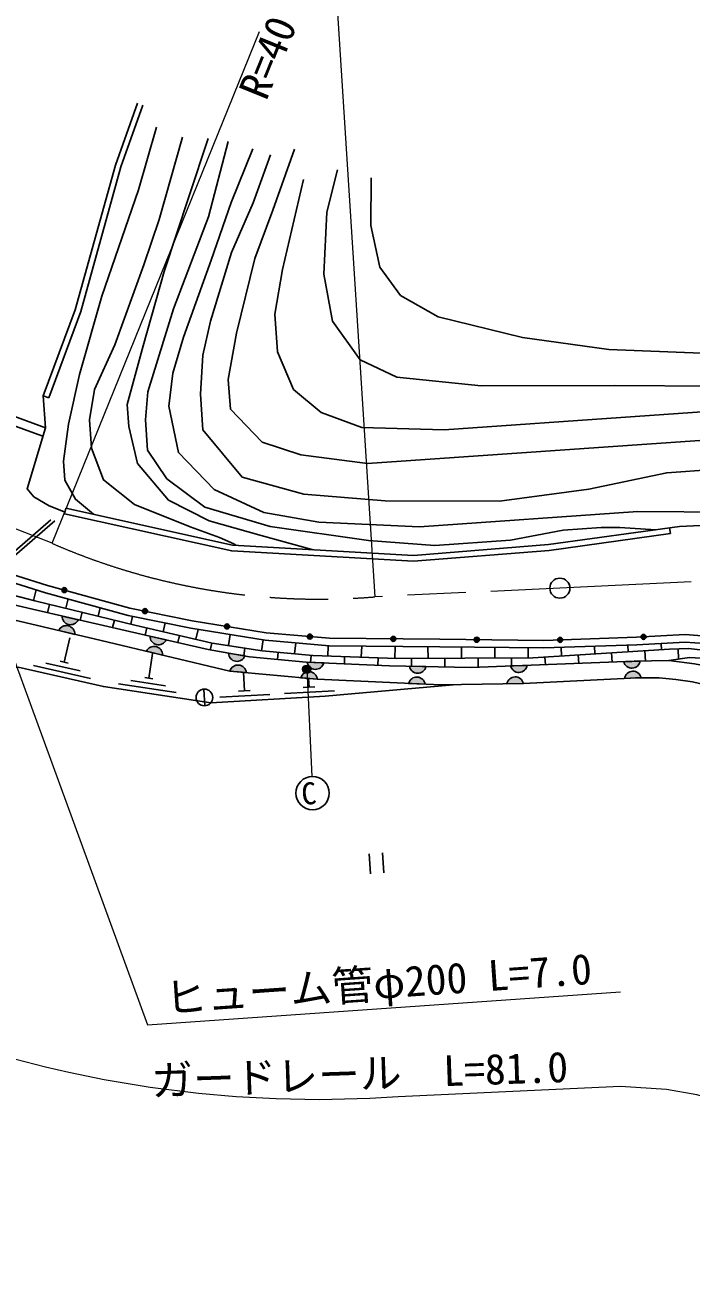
# Model space of a CAD drawing. Units: millimetres at full size, sheet at 1:1000; details may follow other scales. Extents: x 40000 to 680000, y 20000 to 380000.
# Drawn here: x 148198 to 188105, y 243237 to 317922 of the extents above; entities that cross this region are included whole.
import ezdxf
from ezdxf.enums import TextEntityAlignment as Align

# ---------------------------------------------------------------- set-up
doc = ezdxf.new("R2010")
doc.units = ezdxf.units.MM
doc.header["$LTSCALE"] = 1000
doc.linetypes.add('CHAIN', pattern=[18.5, 12, -1.5, 3.5, -1.5])
doc.linetypes.add('DASHED', pattern=[7.5, 6, -1.5])
for name, color, linetype, lineweight in [('M-BGD', 7, 'Continuous', 25), ('M-BMK', 2, 'CHAIN', 13), ('M-BMK-SRVR', 3, 'Continuous', 25), ('M-STR-HTXT', 7, 'Continuous', 13), ('M-STR-STRC', 7, 'Continuous', 25)]:
    doc.layers.add(name, color=color, linetype=linetype, lineweight=lineweight)
doc.styles.add('ＭＳ ゴシック', font='')
doc.styles.get('ＭＳ ゴシック').set_extended_font_data('MS Gothic')

msp = doc.modelspace()

# ---------------------------------------------------------------- hatches: boundary and pattern name
at = {"layer": 'M-BGD'}
for points in [[(150413, 284086, -1), (150702, 284007, -0.41421), (150518, 283902, -0.41421)], [(151390, 282275, -0.82183), (150424, 282497)], [(155248, 282818, -1), (155542, 282758, -1)], [(150219, 281623, -0.82183), (151183, 281396)], [(160160, 281893, -1), (160457, 281846, -0.41421), (160285, 281722, -0.41421)], [(156654, 281065, -0.82183), (155689, 281289)], [(165119, 281276, -1), (165418, 281250, -1)], [(170114, 281127, -1), (170414, 281124, -0.41421), (170262, 280975, -0.41421)], [(175113, 281078, -0.41421), (175265, 281226, -0.41421), (175413, 281075, -1)], [(180113, 281062, -1), (180413, 281072, -0.41421), (180268, 280917, -0.41421)], [(185110, 281237, -1), (185409, 281254, -0.41421), (185267, 281096, -0.41421)], [(155475, 280383, -0.82183), (156439, 280155)], [(161373, 280111, -0.82183), (160394, 280262)], [(160481, 279199, -0.82183), (161468, 279107)], [(166099, 279682, -0.82183), (165109, 279727)], [(172223, 279463, -0.82183), (171232, 279481)], [(177297, 279503, 0.82183), (178287, 279540)], [(185063, 279798, -0.82183), (184073, 279760)], [(164727, 278800, -0.82183), (165713, 278708)], [(171185, 278455, -0.82183), (172175, 278409)], [(177070, 278435, -0.82183), (178060, 278452)], [(184123, 278754, -0.82183), (185113, 278803)]]:
    msp.add_hatch(color=256, dxfattribs=at).paths.add_polyline_path(points)
at = {"layer": 'M-STR-HTXT'}
msp.add_hatch(color=256, dxfattribs=at).paths.add_polyline_path([(164912, 279125, -1), (165251, 279492, -0.41421), (165265, 279138, -0.41421)])

# ---------------------------------------------------------------- linework, layer by layer
at = {"layer": 'M-BGD'}
for p, q in [((149627, 295566), (149299, 295687)), ((145122, 294761), (149274, 293271)), ((150578, 288626), (150654, 288967)), ((186870, 287440), (186822, 287786)), ((148866, 284065), (148704, 283433)), ((149675, 283196), (149554, 282696)), ((150783, 283519), (150647, 282960)), ((151390, 282275), (150424, 282497)), ((151619, 282724), (151503, 282249)), ((152713, 282993), (152590, 282488)), ((154647, 282483), (154534, 282016)), ((150219, 281623), (151183, 281396)), ((153562, 282252), (153453, 281801)), ((155507, 281786), (155406, 281353)), ((156603, 282079), (156481, 281558)), ((158567, 281694), (158428, 281102)), ((150548, 279729), (150885, 281190)), ((156654, 281065), (155689, 281289)), ((157454, 281330), (157354, 280902)), ((159402, 280874), (159304, 280458)), ((160492, 281384), (160390, 280721)), ((162466, 281067), (162367, 280417)), ((164419, 280886), (164357, 280227)), ((186311, 280851), (186335, 280474)), ((155475, 280383), (156439, 280155)), ((155616, 278767), (155838, 280250)), ((161373, 280111), (160394, 280262)), ((161378, 280569), (161308, 280113)), ((163362, 280321), (163322, 279895)), ((165353, 280134), (165314, 279718)), ((166374, 280714), (166352, 280093)), ((168374, 280692), (168351, 280022)), ((170375, 280674), (170350, 279952)), ((172345, 280657), (172350, 279958)), ((174346, 280636), (174349, 279970)), ((176346, 280615), (176349, 279981)), ((178346, 280593), (178349, 279993)), ((180314, 280618), (180346, 280101)), ((181344, 280163), (181376, 279658)), ((182314, 280686), (182342, 280225)), ((183340, 280287), (183375, 279733)), ((184313, 280755), (184338, 280350)), ((185336, 280412), (185375, 279798)), ((187333, 280521), (187354, 279909)), ((148708, 279536), (152119, 278751)), ((149458, 279672), (151504, 279201)), ((150309, 279784), (150787, 279674)), ((166099, 279682), (165109, 279727)), ((167351, 280058), (167336, 279626)), ((169350, 279987), (169334, 279535)), ((172223, 279463), (171232, 279481)), ((171350, 279952), (171352, 279479)), ((173349, 279964), (173353, 279441)), ((175349, 279976), (175353, 279429)), ((178287, 279540), (177297, 279503)), ((177349, 279987), (177352, 279505)), ((179348, 280039), (179376, 279582)), ((185063, 279798), (184073, 279760)), ((154533, 278625), (156610, 278314)), ((155374, 278803), (155858, 278730)), ((160481, 279199), (161468, 279107)), ((161346, 278013), (161283, 279124)), ((164727, 278800), (165713, 278708)), ((165225, 278230), (165196, 278756)), ((184123, 278754), (185113, 278803)), ((153796, 278432), (157258, 277914)), ((158914, 278113), (158983, 277116)), ((160996, 277993), (161695, 278032)), ((163744, 277847), (166739, 278015)), ((164876, 278211), (165574, 278250)), ((171185, 278455), (172175, 278409)), ((177070, 278435), (178060, 278452)), ((159865, 277629), (162860, 277797)), ((168812, 268244), (168896, 267047)), ((169611, 268299), (169694, 267102))]:
    msp.add_line(p, q, dxfattribs=at)
at = {"layer": 'M-BGD', "linetype": 'DASHED'}
for p, q in [((145210, 284328), (150389, 288808)), ((145445, 284268), (150598, 288724))]:
    msp.add_line(p, q, dxfattribs=at)
at = {"layer": 'M-BGD'}
for points in [[(149299, 295687), (151204, 300849), (153615, 309519), (154934, 313227)], [(149627, 295566), (151537, 300741), (153948, 309414), (155264, 313110)], [(156073, 311803), (155005, 308046), (152814, 301664), (151461, 296971), (150805, 294004), (150517, 291770), (150597, 290634), (151236, 289490), (152300, 288608), (152319, 288597)], [(157631, 311185), (156248, 306265), (155319, 303537), (153577, 298754), (152362, 296075), (152069, 294260), (152187, 292564), (152903, 290656), (154757, 289173), (158091, 287844), (159862, 287199), (160705, 286815), (160832, 286735)], [(159183, 311106), (158047, 307671), (156544, 303138), (155289, 298683), (154322, 295166), (154413, 293856), (154944, 291633), (156800, 289432), (159241, 288204), (162357, 287326), (165467, 286471)], [(160374, 310938), (159189, 306429), (157103, 300901), (155557, 295922), (155420, 294247), (155546, 292434), (156704, 290717), (158970, 289023), (162881, 287866), (168780, 287030), (172756, 286729), (177279, 287044), (180445, 287634), (182719, 287793), (183845, 287806), (185991, 287671)], [(161852, 310495), (160548, 307280), (159365, 303831), (157707, 299203), (157059, 297058), (156816, 295063), (157391, 292291), (159525, 290080), (162505, 288691), (165810, 288123), (171838, 287849), (184923, 288762), (190449, 288728), (195035, 288215)], [(162919, 310134), (161869, 307253), (160583, 304290), (159312, 300165), (158860, 298129), (158716, 295794), (158865, 293655), (161214, 290814), (164912, 289804), (169770, 289397), (176620, 289370), (181979, 290094), (186652, 291078), (189426, 291272), (195494, 290904), (200293, 290162), (204210, 289118), (209348, 286580), (211429, 284834), (213262, 282154), (214221, 280050), (214319, 279766)], [(164340, 310470), (163044, 306823), (161977, 303932), (160880, 299454), (160382, 296681), (160507, 294894), (162419, 292921), (164736, 292151), (168721, 291631), (194680, 293441), (198476, 293211), (203246, 292257), (207460, 290689), (210356, 288377), (213027, 284750), (215215, 280483), (216163, 278975), (218628, 276397), (222140, 273506), (225123, 270850), (226574, 269133), (227065, 268458), (227149, 268334)], [(166915, 309234), (166286, 306709), (166109, 302975), (166627, 300162), (168286, 297852), (170474, 296810), (175522, 296289), (183499, 296317), (189558, 296278), (194431, 296618), (198302, 297163), (201905, 297920)], [(164896, 308665), (163623, 303273), (163178, 300578), (163335, 298332), (164283, 296074), (165937, 294700), (168374, 293801), (173308, 293648), (196203, 295245), (201988, 295259), (205687, 294747), (207909, 293661), (210684, 290824), (213502, 286071), (215720, 282451), (218216, 279055), (223041, 274985), (228614, 270560), (232809, 267439), (236582, 264539), (237876, 263478), (237975, 263406)], [(168948, 308754), (168917, 305903), (169459, 303413), (170704, 301708), (172955, 300418), (178007, 299185), (183172, 298461), (188727, 298251), (194562, 298658), (197972, 299217)], [(149427, 293779), (143878, 295804), (137519, 297912), (126012, 301668), (125326, 302066), (124790, 302618), (124418, 303109), (124290, 303559)], [(101419, 299146), (124236, 291915), (141042, 286524), (149431, 283888), (154384, 282537), (158140, 281762), (162593, 281047), (166421, 280710), (173048, 280650), (179283, 280583), (184862, 280773), (187745, 280929), (189494, 280807), (190632, 280685), (192691, 280267), (194556, 279660), (196806, 278796), (199431, 277644), (203696, 275584), (207313, 273565), (218507, 267439), (229341, 261729)], [(101278, 298700), (106878, 296155), (126088, 290080), (138705, 285949), (144681, 283825), (148919, 282842), (155944, 281230), (159177, 280480), (161659, 280053), (165045, 279730), (170038, 279503), (174919, 279412), (184694, 279784), (186773, 279826), (188303, 279637), (189715, 279365), (192460, 278589), (197236, 276502), (207401, 271474), (221034, 264608), (221652, 265781)], [(106801, 296827), (123789, 291241), (137552, 286883), (144633, 284476), (148790, 283411), (154790, 281954), (159416, 280870), (162410, 280410), (165453, 280124), (170485, 279947), (178631, 279995), (186813, 280503), (187975, 280543), (189980, 280319), (191560, 280015), (193099, 279609), (195229, 278889), (198052, 277808), (200247, 276772), (207808, 272541), (221431, 265362)], [(150599, 288723), (149646, 289105), (148724, 289646), (148329, 290124), (149427, 293779), (149299, 295687)], [(150578, 288626), (160587, 286398), (171475, 285777), (179599, 286430), (186870, 287440)], [(150654, 288967), (160635, 286746), (171470, 286128), (179561, 286778), (187405, 287867), (195035, 288215), (198999, 287840), (201131, 287497), (202947, 287012), (204205, 286497), (206502, 285315), (209062, 283764), (211879, 281888), (214933, 279233), (221930, 272802), (224853, 270050), (226001, 269119), (226973, 268446), (229724, 266693), (231714, 265564)], [(134159, 286606), (142669, 283400), (152775, 281022), (160481, 279199), (165713, 278708), (173121, 278365), (178060, 278452), (184885, 278792), (186188, 278789), (187192, 278694), (188194, 278546), (189453, 278260), (191010, 277791), (193052, 277156), (195856, 276023), (197705, 273014), (202992, 270456)], [(145604, 285562), (149557, 284320), (154489, 282975), (158221, 282205), (162649, 281494), (166443, 281159), (173053, 281100), (179278, 281033), (184842, 281223), (187748, 281379), (189534, 281256), (190701, 281131), (192806, 280703), (194706, 280085), (196977, 279212), (199619, 278052), (203904, 275983), (207531, 273959), (218720, 267835), (221739, 266244)], [(173849, 278378), (166187, 277683), (159338, 277299), (152904, 278263), (147789, 279440), (145973, 279418), (144958, 279248), (144296, 279035), (143232, 278057), (143092, 276793), (145276, 272546), (146186, 269977), (147134, 266663), (147541, 264215)], [(215703, 267723), (199974, 276199), (197907, 277254), (194784, 278446), (192416, 279249), (190653, 279690), (189029, 279946), (188018, 280003), (186773, 279826)]]:
    msp.add_lwpolyline(points, dxfattribs=at)
for centre, radius in [((150557, 284047), 150), ((155395, 282788), 150), ((160309, 281870), 150), ((165268, 281263), 150), ((170264, 281125), 150), ((175263, 281076), 150), ((180263, 281067), 150), ((185259, 281245), 150), ((158948, 277615), 500)]:
    msp.add_circle(centre, radius, dxfattribs=at)
for centre, start, end in [((150929, 282481), 178.24285, 335.90104), ((150679, 281415), 357.92675, 155.58494), ((156194, 281272), 178.11221, 335.7704), ((155935, 280174), 357.86578, 155.52397), ((160898, 280283), 182.43548, 340.09367), ((160966, 279056), 5.80105, 163.45924), ((165608, 279803), 188.56974, 346.22793), ((171730, 279570), 190.09915, 347.75734), ((177789, 279619), 193.34743, 351.00562), ((184564, 279877), 193.34743, 351.00562), ((165211, 278657), 5.80105, 163.45924), ((171675, 278334), 8.52475, 166.18294), ((177567, 278345), 12.17666, 169.83485), ((184623, 278681), 14.02453, 171.68272)]:
    msp.add_arc(centre, 505, start, end, dxfattribs=at)
at = {"layer": 'M-BMK'}
msp.add_line((188105, 284536), (169156, 283645), dxfattribs=at)
msp.add_lwpolyline([(149820, 286855), (136581, 292075), (125418, 296237), (118093, 298740), (94448, 306467)], dxfattribs=at)
msp.add_arc((165839, 323507), 40000, 246.39309, 274.75689, dxfattribs=at)
at = {"layer": 'M-BMK-SRVR'}
msp.add_circle((180246, 284166), 600, dxfattribs=at)
at = {"layer": 'M-STR-HTXT'}
for p, q in [((166707, 322017), (169156, 283645)), ((149820, 286855), (162258, 317523)), ((165081, 279308), (165385, 272880))]:
    msp.add_line(p, q, dxfattribs=at)
for points in [[(145807, 284581), (155541, 257991), (183887, 259967)], [(206547, 243237), (194990, 251115), (192098, 252594), (190315, 253304), (188446, 253794), (186626, 254122), (183879, 254304), (170564, 253678), (168862, 253572), (165819, 253507), (163246, 253555), (160862, 253684), (158598, 253883), (155699, 254245), (152947, 254705), (150824, 255136), (149425, 255459), (146944, 256105), (145792, 256439), (144253, 256918), (142262, 257597), (138816, 258946), (136668, 259793)]]:
    msp.add_lwpolyline(points, dxfattribs=at)
msp.add_circle((165081, 279308), 250, dxfattribs=at)
at = {"layer": 'M-STR-STRC'}
msp.add_circle((165432, 271881), 1000, dxfattribs=at)

# ---------------------------------------------------------------- texts
at = {"layer": 'M-STR-HTXT', "style": 'ＭＳ ゴシック'}
for s, rotation, p in [('R=40', 67.925, (163165, 313109)), ('ヒューム管φ200 L=7.0', 3.989, (156700, 258122))]:
    msp.add_text(s, height=1833, rotation=rotation, dxfattribs=at).set_placement(p, align=Align.BOTTOM_LEFT)
msp.add_text('ガードレール\u3000L=81.0', height=1833, rotation=1.933, dxfattribs=at).set_placement((168301, 253600), align=Align.BOTTOM_CENTER)
at = {"layer": 'M-STR-STRC', "style": 'ＭＳ ゴシック'}
msp.add_text('C', height=1320, rotation=3.989, dxfattribs=at).set_placement((165208, 271866), align=Align.MIDDLE_CENTER)

doc.saveas('drawing.dxf')
